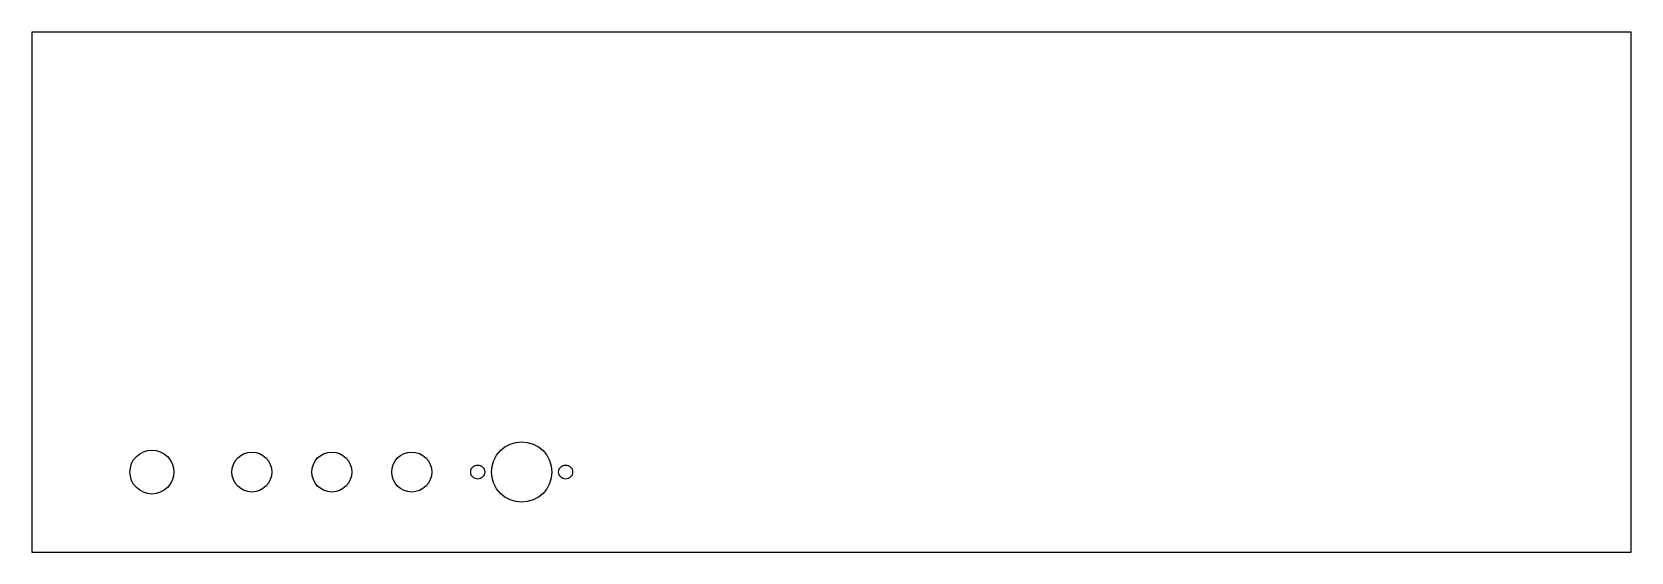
# Model space of a CAD drawing. Header units: metres. Extents: x -200 to 200, y -65 to 65.
import ezdxf

# ---------------------------------------------------------------- set-up
doc = ezdxf.new("R2010")
doc.units = ezdxf.units.M

msp = doc.modelspace()

# ---------------------------------------------------------------- linework, layer by layer
for p, q in [((200, 65), (-200, 65)), ((-200, 65), (-200, -65)), ((200, -65), (200, 65)), ((-173.056, -40.4269), (-172.105, -39.9187)), ((-172.105, -39.9187), (-171.073, -39.6057)), ((-171.073, -39.6057), (-170, -39.5)), ((-170, -39.5), (-168.927, -39.6057)), ((-168.927, -39.6057), (-167.895, -39.9187)), ((-167.895, -39.9187), (-166.944, -40.4269)), ((-145.975, -40.0961), (-145, -40)), ((-145, -40), (-144.025, -40.0961)), ((-125.975, -40.0961), (-125, -40)), ((-125, -40), (-124.025, -40.0961)), ((-105.975, -40.0961), (-105, -40)), ((-105, -40), (-104.025, -40.0961)), ((-83.7776, -40.8054), (-82.8387, -39.6613)), ((-82.8387, -39.6613), (-81.6945, -38.7224)), ((-81.6945, -38.7224), (-80.3893, -38.0247)), ((-80.3893, -38.0247), (-78.9729, -37.5951)), ((-78.9729, -37.5951), (-77.5, -37.45)), ((-77.5, -37.45), (-76.0271, -37.5951)), ((-76.0271, -37.5951), (-74.6107, -38.0247)), ((-74.6107, -38.0247), (-73.3054, -38.7224)), ((-73.3054, -38.7224), (-72.1613, -39.6613)), ((-72.1613, -39.6613), (-71.2224, -40.8054)), ((-175.5, -45), (-175.394, -43.927)), ((-175.394, -43.927), (-175.081, -42.8952)), ((-175.081, -42.8952), (-174.573, -41.9444)), ((-174.573, -41.9444), (-173.889, -41.1109)), ((-173.889, -41.1109), (-173.056, -40.4269)), ((-166.944, -40.4269), (-166.111, -41.1109)), ((-166.111, -41.1109), (-165.427, -41.9444)), ((-165.427, -41.9444), (-164.919, -42.8952)), ((-164.919, -42.8952), (-164.606, -43.927)), ((-164.606, -43.927), (-164.5, -45)), ((-149.904, -44.0245), (-149.619, -43.0866)), ((-149.619, -43.0866), (-149.157, -42.2221)), ((-149.157, -42.2221), (-148.536, -41.4645)), ((-148.536, -41.4645), (-147.778, -40.8427)), ((-147.778, -40.8427), (-146.913, -40.3806)), ((-146.913, -40.3806), (-145.975, -40.0961)), ((-144.025, -40.0961), (-143.087, -40.3806)), ((-143.087, -40.3806), (-142.222, -40.8427)), ((-142.222, -40.8427), (-141.464, -41.4645)), ((-141.464, -41.4645), (-140.843, -42.2221)), ((-140.843, -42.2221), (-140.381, -43.0866)), ((-140.381, -43.0866), (-140.096, -44.0245)), ((-129.904, -44.0245), (-129.619, -43.0866)), ((-129.619, -43.0866), (-129.157, -42.2221)), ((-129.157, -42.2221), (-128.536, -41.4645)), ((-128.536, -41.4645), (-127.778, -40.8427)), ((-127.778, -40.8427), (-126.913, -40.3806)), ((-126.913, -40.3806), (-125.975, -40.0961)), ((-124.025, -40.0961), (-123.087, -40.3806)), ((-123.087, -40.3806), (-122.222, -40.8427)), ((-122.222, -40.8427), (-121.464, -41.4645)), ((-121.464, -41.4645), (-120.843, -42.2221)), ((-120.843, -42.2221), (-120.381, -43.0866)), ((-120.381, -43.0866), (-120.096, -44.0245)), ((-109.904, -44.0245), (-109.619, -43.0866)), ((-109.619, -43.0866), (-109.157, -42.2221)), ((-109.157, -42.2221), (-108.536, -41.4645)), ((-108.536, -41.4645), (-107.778, -40.8427)), ((-107.778, -40.8427), (-106.913, -40.3806)), ((-106.913, -40.3806), (-105.975, -40.0961)), ((-104.025, -40.0961), (-103.087, -40.3806)), ((-103.087, -40.3806), (-102.222, -40.8427)), ((-102.222, -40.8427), (-101.464, -41.4645)), ((-101.464, -41.4645), (-100.843, -42.2221)), ((-100.843, -42.2221), (-100.381, -43.0866)), ((-100.381, -43.0866), (-100.096, -44.0245)), ((-89.9551, -44.0277), (-89.7374, -43.7626)), ((-89.7374, -43.7626), (-89.4722, -43.5449)), ((-89.4722, -43.5449), (-89.1697, -43.3832)), ((-89.1697, -43.3832), (-88.8414, -43.2836)), ((-88.8414, -43.2836), (-88.5, -43.25)), ((-88.5, -43.25), (-88.1586, -43.2836)), ((-88.1586, -43.2836), (-87.8303, -43.3832)), ((-87.8303, -43.3832), (-87.5278, -43.5449)), ((-87.5278, -43.5449), (-87.2626, -43.7626)), ((-87.2626, -43.7626), (-87.0449, -44.0277)), ((-85.05, -45), (-84.9049, -43.5271)), ((-84.9049, -43.5271), (-84.4753, -42.1107)), ((-84.4753, -42.1107), (-83.7776, -40.8054)), ((-71.2224, -40.8054), (-70.5247, -42.1107)), ((-70.5247, -42.1107), (-70.0951, -43.5271)), ((-70.0951, -43.5271), (-69.95, -45)), ((-67.9551, -44.0277), (-67.7374, -43.7626)), ((-67.7374, -43.7626), (-67.4722, -43.5449)), ((-67.4722, -43.5449), (-67.1697, -43.3832)), ((-67.1697, -43.3832), (-66.8414, -43.2836)), ((-66.8414, -43.2836), (-66.5, -43.25)), ((-66.5, -43.25), (-66.1586, -43.2836)), ((-66.1586, -43.2836), (-65.8303, -43.3832)), ((-65.8303, -43.3832), (-65.5278, -43.5449)), ((-65.5278, -43.5449), (-65.2626, -43.7626)), ((-65.2626, -43.7626), (-65.0449, -44.0277)), ((-175.394, -46.073), (-175.5, -45)), ((-175.081, -47.1048), (-175.394, -46.073)), ((-174.573, -48.0556), (-175.081, -47.1048)), ((-164.919, -47.1048), (-165.427, -48.0556)), ((-164.606, -46.073), (-164.919, -47.1048)), ((-164.5, -45), (-164.606, -46.073)), ((-150, -45), (-149.904, -44.0245)), ((-149.904, -45.9754), (-150, -45)), ((-149.619, -46.9134), (-149.904, -45.9754)), ((-149.157, -47.7778), (-149.619, -46.9134)), ((-148.536, -48.5355), (-149.157, -47.7778)), ((-140.843, -47.7778), (-141.464, -48.5355)), ((-140.381, -46.9134), (-140.843, -47.7778)), ((-140.096, -45.9754), (-140.381, -46.9134)), ((-140.096, -44.0245), (-140, -45)), ((-140, -45), (-140.096, -45.9754)), ((-130, -45), (-129.904, -44.0245)), ((-129.904, -45.9754), (-130, -45)), ((-129.619, -46.9134), (-129.904, -45.9754)), ((-129.157, -47.7778), (-129.619, -46.9134)), ((-128.536, -48.5355), (-129.157, -47.7778)), ((-120.843, -47.7778), (-121.464, -48.5355)), ((-120.381, -46.9134), (-120.843, -47.7778)), ((-120.096, -45.9754), (-120.381, -46.9134)), ((-120.096, -44.0245), (-120, -45)), ((-120, -45), (-120.096, -45.9754)), ((-110, -45), (-109.904, -44.0245)), ((-109.904, -45.9754), (-110, -45)), ((-109.619, -46.9134), (-109.904, -45.9754)), ((-109.157, -47.7778), (-109.619, -46.9134)), ((-108.536, -48.5355), (-109.157, -47.7778)), ((-100.843, -47.7778), (-101.464, -48.5355)), ((-100.381, -46.9134), (-100.843, -47.7778)), ((-100.096, -45.9754), (-100.381, -46.9134)), ((-100.096, -44.0245), (-100, -45)), ((-100, -45), (-100.096, -45.9754)), ((-90.25, -45), (-90.2164, -44.6586)), ((-90.2164, -45.3414), (-90.25, -45)), ((-90.2164, -44.6586), (-90.1168, -44.3303)), ((-90.1168, -45.6697), (-90.2164, -45.3414)), ((-90.1168, -44.3303), (-89.9551, -44.0277)), ((-89.9551, -45.9722), (-90.1168, -45.6697)), ((-89.7374, -46.2374), (-89.9551, -45.9722)), ((-89.4722, -46.4551), (-89.7374, -46.2374)), ((-89.1697, -46.6168), (-89.4722, -46.4551)), ((-88.8414, -46.7164), (-89.1697, -46.6168)), ((-88.5, -46.75), (-88.8414, -46.7164)), ((-88.1586, -46.7164), (-88.5, -46.75)), ((-87.8303, -46.6168), (-88.1586, -46.7164)), ((-87.5278, -46.4551), (-87.8303, -46.6168)), ((-87.2626, -46.2374), (-87.5278, -46.4551)), ((-87.0449, -45.9722), (-87.2626, -46.2374)), ((-87.0449, -44.0277), (-86.8832, -44.3303)), ((-86.8832, -45.6697), (-87.0449, -45.9722)), ((-86.8832, -44.3303), (-86.7836, -44.6586)), ((-86.7836, -45.3414), (-86.8832, -45.6697)), ((-86.7836, -44.6586), (-86.75, -45)), ((-86.75, -45), (-86.7836, -45.3414)), ((-84.9049, -46.4729), (-85.05, -45)), ((-84.4753, -47.8893), (-84.9049, -46.4729)), ((-83.7776, -49.1945), (-84.4753, -47.8893)), ((-70.5247, -47.8893), (-71.2224, -49.1945)), ((-70.0951, -46.4729), (-70.5247, -47.8893)), ((-69.95, -45), (-70.0951, -46.4729)), ((-68.25, -45), (-68.2164, -44.6586)), ((-68.2164, -45.3414), (-68.25, -45)), ((-68.2164, -44.6586), (-68.1168, -44.3303)), ((-68.1168, -45.6697), (-68.2164, -45.3414)), ((-68.1168, -44.3303), (-67.9551, -44.0277)), ((-67.9551, -45.9722), (-68.1168, -45.6697)), ((-67.7374, -46.2374), (-67.9551, -45.9722)), ((-67.4722, -46.4551), (-67.7374, -46.2374)), ((-67.1697, -46.6168), (-67.4722, -46.4551)), ((-66.8414, -46.7164), (-67.1697, -46.6168)), ((-66.5, -46.75), (-66.8414, -46.7164)), ((-66.1586, -46.7164), (-66.5, -46.75)), ((-65.8303, -46.6168), (-66.1586, -46.7164)), ((-65.5278, -46.4551), (-65.8303, -46.6168)), ((-65.2626, -46.2374), (-65.5278, -46.4551)), ((-65.0449, -45.9722), (-65.2626, -46.2374)), ((-65.0449, -44.0277), (-64.8832, -44.3303)), ((-64.8832, -45.6697), (-65.0449, -45.9722)), ((-64.8832, -44.3303), (-64.7836, -44.6586)), ((-64.7836, -45.3414), (-64.8832, -45.6697)), ((-64.7836, -44.6586), (-64.75, -45)), ((-64.75, -45), (-64.7836, -45.3414)), ((-173.889, -48.8891), (-174.573, -48.0556)), ((-173.056, -49.5731), (-173.889, -48.8891)), ((-172.105, -50.0813), (-173.056, -49.5731)), ((-171.073, -50.3943), (-172.105, -50.0813)), ((-170, -50.5), (-171.073, -50.3943)), ((-168.927, -50.3943), (-170, -50.5)), ((-167.895, -50.0813), (-168.927, -50.3943)), ((-166.944, -49.5731), (-167.895, -50.0813)), ((-166.111, -48.8891), (-166.944, -49.5731)), ((-165.427, -48.0556), (-166.111, -48.8891)), ((-147.778, -49.1573), (-148.536, -48.5355)), ((-146.913, -49.6194), (-147.778, -49.1573)), ((-145.975, -49.9039), (-146.913, -49.6194)), ((-145, -50), (-145.975, -49.9039)), ((-144.025, -49.9039), (-145, -50)), ((-143.087, -49.6194), (-144.025, -49.9039)), ((-142.222, -49.1573), (-143.087, -49.6194)), ((-141.464, -48.5355), (-142.222, -49.1573)), ((-127.778, -49.1573), (-128.536, -48.5355)), ((-126.913, -49.6194), (-127.778, -49.1573)), ((-125.975, -49.9039), (-126.913, -49.6194)), ((-125, -50), (-125.975, -49.9039)), ((-124.025, -49.9039), (-125, -50)), ((-123.087, -49.6194), (-124.025, -49.9039)), ((-122.222, -49.1573), (-123.087, -49.6194)), ((-121.464, -48.5355), (-122.222, -49.1573)), ((-107.778, -49.1573), (-108.536, -48.5355)), ((-106.913, -49.6194), (-107.778, -49.1573)), ((-105.975, -49.9039), (-106.913, -49.6194)), ((-105, -50), (-105.975, -49.9039)), ((-104.025, -49.9039), (-105, -50)), ((-103.087, -49.6194), (-104.025, -49.9039)), ((-102.222, -49.1573), (-103.087, -49.6194)), ((-101.464, -48.5355), (-102.222, -49.1573)), ((-82.8387, -50.3387), (-83.7776, -49.1945)), ((-81.6945, -51.2776), (-82.8387, -50.3387)), ((-80.3893, -51.9753), (-81.6945, -51.2776)), ((-78.9729, -52.4049), (-80.3893, -51.9753)), ((-74.6107, -51.9753), (-76.0271, -52.4049)), ((-73.3054, -51.2776), (-74.6107, -51.9753)), ((-72.1613, -50.3387), (-73.3054, -51.2776)), ((-71.2224, -49.1945), (-72.1613, -50.3387)), ((-77.5, -52.55), (-78.9729, -52.4049)), ((-76.0271, -52.4049), (-77.5, -52.55)), ((-200, -65), (200, -65))]:
    msp.add_line(p, q)

doc.saveas('drawing.dxf')
